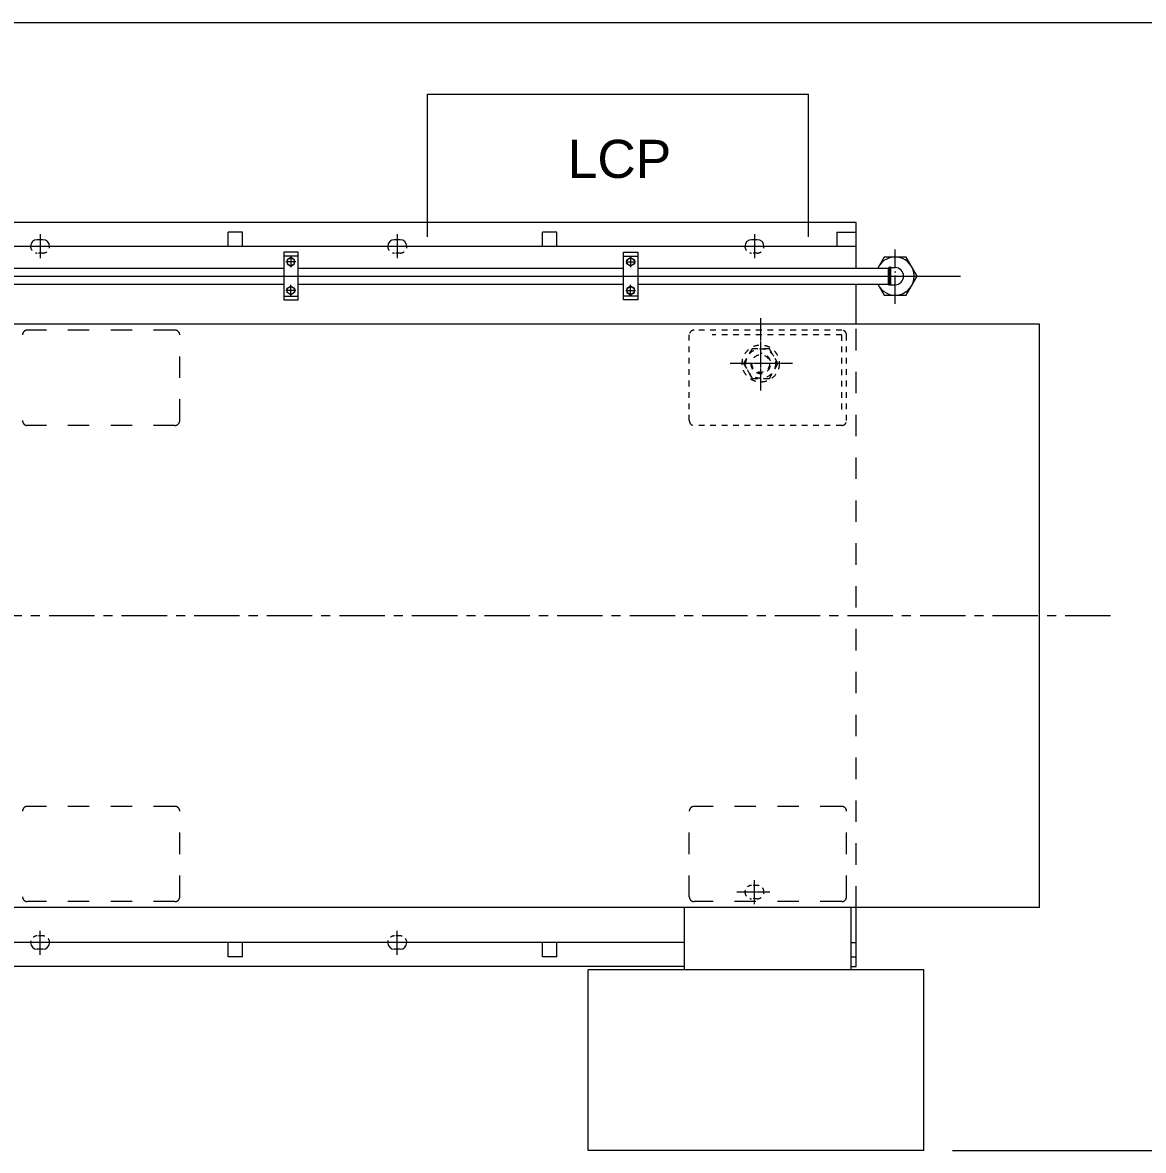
# Model space of a CAD drawing. Header units: inches. Extents: x 36 to 31738, y 79 to 24233.
# Drawn here: x 27002 to 29355, y 6640 to 9008 of the extents above; entities that cross this region are included whole.
import ezdxf

# ---------------------------------------------------------------- set-up
doc = ezdxf.new("R2010")
doc.units = ezdxf.units.IN
doc.header["$MEASUREMENT"] = 0
for name, pattern in [('ACAD_ISO04W100', [30, 24, -3, 0, -3]), ('CENTER', [50.8, 31.75, -6.35, 6.35, -6.35]), ('CHAIN', [0.7087, 0.4724, -0.0591, 0.1181, -0.0591]), ('EB_DASH', [6, 3, -3])]:
    doc.linetypes.add(name, pattern=pattern)
doc.layers.get('Defpoints').update_dxf_attribs({"lineweight": 5})
doc.layers.add('06___ANNOTATIONS', color=7, linetype='Continuous', lineweight=5)
doc.layers.add('CAXA1', color=5, linetype='CENTER', lineweight=5)
doc.styles.add('Roman', font='arial.ttf')
doc.styles.get("Standard").update_dxf_attribs({"font": 'arial.ttf'})
doc.dimstyles.new('ISO-25', dxfattribs={"dimscale": 30, "dimtxt": 1.5, "dimasz": 1.5, "dimexe": 2, "dimexo": 2, "dimtad": 1, "dimtih": 1, "dimtoh": 1, "dimdec": 1, "dimlfac": 0.03937, "dimdsep": 46, "dimtxsty": 'Standard', "dimcen": 2.5, "dimclrd": 7, "dimclre": 7, "dimclrt": 7, "dimadec": 0, "dimazin": 0, "dimtfac": 1, "dimtdec": 1, "dimtmove": 0, "dimatfit": 3, "dimfxl": 1, "dimlwd": 5, "dimlwe": 5, "dimarcsym": 0})

# ---------------------------------------------------------------- blocks, each defined once
blk = doc.blocks.new('*D135')
at = {"color": 7, "linetype": 'Continuous', "lineweight": 5, "transparency": 16777216}
for p, q in [((26959.6, 9008.3), (29708.7, 9008.3)), ((29648.7, 8963.3), (29648.7, 7931.1)), ((29648.7, 6684.8), (29648.7, 7694.3)), ((28954.3, 6639.8), (29708.7, 6639.8))]:
    blk.add_line(p, q, dxfattribs=at)
at = {"color": 7, "transparency": 16777216}
for points in [[(29641.2, 8963.3), (29656.2, 8963.3), (29648.7, 9008.3)], [(29641.2, 6684.8), (29656.2, 6684.8), (29648.7, 6639.8)]]:
    blk.add_solid(points, dxfattribs=at)
at = {"layer": 'Defpoints', "color": 0, "transparency": 16777216}
for p in [(26899.6, 9008.3), (28894.3, 6639.8), (29648.7, 6639.8)]:
    blk.add_point(p, dxfattribs=at)
at = {"color": 7, "lineweight": 5, "transparency": 16777216, "insert": (29648.7, 7812.7), "char_height": 195, "attachment_point": 5, "style": 'Roman'}
blk.add_mtext('93.2', dxfattribs=at)

msp = doc.modelspace()

# ---------------------------------------------------------------- linework, layer by layer
at = {"color": 7, "lineweight": 5}
for p, q in [((27851.82, 8858.23), (28651.82, 8858.23)), ((27851.82, 8558.23), (27851.82, 8858.23)), ((28651.82, 8558.23), (28651.82, 8858.23)), ((28751.82, 8588.28), (25493.8, 8588.28)), ((28751.82, 8492.78), (28751.82, 8588.28)), ((27044.62, 8552.28), (27032.62, 8552.28)), ((27463.62, 8568.28), (27433.62, 8568.28)), ((27433.62, 8538.28), (27433.62, 8568.28)), ((27463.62, 8538.28), (27463.62, 8568.28)), ((27794.62, 8552.28), (27782.62, 8552.28)), ((28123.62, 8568.28), (28093.62, 8568.28)), ((28093.62, 8538.28), (28093.62, 8568.28)), ((28123.62, 8538.28), (28123.62, 8568.28)), ((28544.62, 8552.28), (28532.62, 8552.28)), ((28711.82, 8568.28), (28751.82, 8568.28)), ((28711.82, 8568.28), (28711.82, 8538.28)), ((28751.82, 8538.28), (25556.3, 8538.28)), ((27580.2, 8525.78), (27550.2, 8525.78)), ((27550.2, 8525.78), (27550.2, 8425.78)), ((27580.2, 8517.78), (27550.2, 8517.78)), ((27580.2, 8425.78), (27580.2, 8525.78)), ((28263.62, 8425.78), (28263.62, 8525.78)), ((28263.62, 8525.78), (28293.62, 8525.78)), ((28263.62, 8517.78), (28293.62, 8517.78)), ((28293.62, 8525.78), (28293.62, 8425.78)), ((26866.78, 8492.78), (27550.2, 8492.78)), ((27580.2, 8492.78), (28263.62, 8492.78)), ((28293.62, 8492.78), (28819.8, 8492.78)), ((28821.82, 8489.28), (28819.8, 8492.78)), ((28819.8, 8458.78), (28819.8, 8492.78)), ((28821.82, 8489.28), (28824.97, 8493.78)), ((28821.82, 8475.78), (28821.82, 8489.28)), ((28824.97, 8493.78), (28833.86, 8493.78)), ((28824.97, 8457.78), (28824.97, 8493.78)), ((26866.78, 8458.78), (27550.2, 8458.78)), ((27580.2, 8458.78), (28263.62, 8458.78)), ((28293.62, 8458.78), (28819.8, 8458.78)), ((28751.82, 8374.78), (28751.82, 8458.78)), ((28821.82, 8462.28), (28819.8, 8458.78)), ((28821.82, 8475.78), (28821.82, 8462.28)), ((28821.82, 8462.28), (28824.97, 8457.78)), ((28824.97, 8457.78), (28833.86, 8457.78)), ((27550.2, 8433.78), (27580.2, 8433.78)), ((28293.62, 8433.78), (28263.62, 8433.78)), ((27550.2, 8425.78), (27580.2, 8425.78)), ((28293.62, 8425.78), (28263.62, 8425.78)), ((29136.83, 8374.78), (26974.98, 8374.78)), ((29136.83, 7149.78), (29136.83, 8374.78)), ((29136.83, 7149.78), (26974.98, 7149.78)), ((28391.83, 7019.21), (28391.83, 7149.78)), ((28741.83, 7019.21), (28741.83, 7149.78)), ((28751.82, 7026.28), (28751.82, 7149.78)), ((28391.83, 7076.28), (25610.21, 7076.28)), ((27044.62, 7062.28), (27032.62, 7062.28)), ((27433.62, 7046.28), (27433.62, 7076.28)), ((27463.62, 7046.28), (27463.62, 7076.28)), ((27794.62, 7062.28), (27782.62, 7062.28)), ((28093.62, 7046.28), (28093.62, 7076.28)), ((28123.62, 7046.28), (28123.62, 7076.28)), ((28741.82, 7076.28), (28751.82, 7076.28)), ((27463.62, 7046.28), (27433.62, 7046.28)), ((28123.62, 7046.28), (28093.62, 7046.28)), ((28741.82, 7046.28), (28751.82, 7046.28)), ((28391.83, 7026.28), (25609.24, 7026.28)), ((28189.33, 6639.78), (28189.33, 7019.21)), ((28894.33, 7019.21), (28189.33, 7019.21)), ((28741.83, 7026.28), (28751.82, 7026.28)), ((28894.33, 6639.78), (28894.33, 7019.21)), ((28894.33, 6639.78), (28189.33, 6639.78))]:
    msp.add_line(p, q, dxfattribs=at)
at = {"color": 7, "linetype": 'ACAD_ISO04W100', "lineweight": 5, "ltscale": 2.5}
for p, q in [((27038.62, 8563.8), (27038.62, 8513.49)), ((27788.62, 8563.8), (27788.62, 8513.49)), ((28538.62, 8563.8), (28538.62, 8513.49)), ((28833.86, 8417.34), (28833.86, 8531.86)), ((27575.62, 8505.78), (27554.76, 8505.78)), ((27565.2, 8516.58), (27565.2, 8494.31)), ((28268.2, 8505.78), (28289.07, 8505.78)), ((28278.62, 8516.58), (28278.62, 8494.31)), ((27565.2, 8434.97), (27565.2, 8457.25)), ((28278.62, 8434.97), (28278.62, 8457.25)), ((27575.62, 8445.78), (27554.76, 8445.78)), ((28268.2, 8445.78), (28289.07, 8445.78)), ((27038.62, 7050.75), (27038.62, 7101.06)), ((27788.62, 7050.75), (27788.62, 7101.06))]:
    msp.add_line(p, q, dxfattribs=at)
at = {"color": 7, "linetype": 'EB_DASH', "lineweight": 5, "ltscale": 3}
for p, q in [((27044.62, 8524.28), (27032.62, 8524.28)), ((27794.62, 8524.28), (27782.62, 8524.28)), ((28544.62, 8524.28), (28532.62, 8524.28)), ((28544.62, 7196.28), (28532.62, 7196.28)), ((28544.62, 7168.28), (28532.62, 7168.28)), ((27044.62, 7090.28), (27032.62, 7090.28)), ((27794.62, 7090.28), (27782.62, 7090.28))]:
    msp.add_line(p, q, dxfattribs=at)
at = {"color": 7, "linetype": 'CHAIN', "lineweight": 5, "ltscale": 10}
msp.add_line((26578.22, 8475.78), (28971.09, 8475.78), dxfattribs=at)
at = {"color": 7, "linetype": 'CHAIN', "lineweight": 5, "ltscale": 5}
for p, q in [((28551.83, 8235.62), (28551.83, 8387.28)), ((28618.21, 8292.28), (28487.35, 8292.28)), ((28538.62, 7156.75), (28538.62, 7207.06)), ((28570.67, 7182.28), (28501.8, 7182.28))]:
    msp.add_line(p, q, dxfattribs=at)
at = {"color": 7, "linetype": 'EB_DASH', "lineweight": 5, "ltscale": 15}
for p, q in [((27321.83, 8362.28), (27011.83, 8362.28)), ((28751.82, 7149.78), (28751.82, 8374.78)), ((27331.83, 8172.28), (27331.83, 8352.28)), ((27321.83, 8162.28), (27011.83, 8162.28)), ((27321.83, 7362.28), (27011.83, 7362.28)), ((27331.83, 7172.28), (27331.83, 7352.28)), ((28401.83, 7172.28), (28401.83, 7352.28)), ((28721.83, 7362.28), (28411.83, 7362.28)), ((28731.83, 7172.28), (28731.83, 7352.28)), ((27321.83, 7162.28), (27011.83, 7162.28)), ((28721.83, 7162.28), (28411.83, 7162.28))]:
    msp.add_line(p, q, dxfattribs=at)
at = {"color": 7, "linetype": 'EB_DASH', "lineweight": 5, "ltscale": 4}
for p, q in [((28721.83, 8362.28), (28411.83, 8362.28)), ((28401.83, 8172.28), (28401.83, 8352.28)), ((28721.83, 8352.28), (28450.14, 8352.28)), ((28721.83, 8196.06), (28721.83, 8352.28)), ((28731.83, 8172.28), (28731.83, 8352.28)), ((28721.83, 8162.28), (28411.83, 8162.28))]:
    msp.add_line(p, q, dxfattribs=at)
at = {"color": 7, "lineweight": 5}
for points in [[(27565.2, 8514.78), (27557.41, 8510.28), (27557.41, 8501.28), (27565.2, 8496.78), (27573, 8501.28), (27573, 8510.28)], [(28278.62, 8514.78), (28286.42, 8510.28), (28286.42, 8501.28), (28278.62, 8496.78), (28270.83, 8501.28), (28270.83, 8510.28)], [(27565.2, 8436.78), (27557.41, 8441.28), (27557.41, 8450.28), (27565.2, 8454.78), (27573, 8450.28), (27573, 8441.28)], [(28278.62, 8436.78), (28286.42, 8441.28), (28286.42, 8450.28), (28278.62, 8454.78), (28270.83, 8450.28), (28270.83, 8441.28)]]:
    msp.add_lwpolyline(points, close=True, dxfattribs=at)
msp.add_lwpolyline([(28797.43, 8458.78), (28810.74, 8435.73), (28856.98, 8435.73), (28880.1, 8475.78), (28856.98, 8515.82), (28810.74, 8515.82), (28797.43, 8492.78)], dxfattribs=at)
at = {"color": 7, "linetype": 'EB_DASH', "lineweight": 5, "ltscale": 4}
msp.add_lwpolyline([(28587.83, 8292.28), (28569.83, 8323.45), (28533.83, 8323.45), (28515.83, 8292.28), (28533.83, 8261.1), (28569.83, 8261.1)], close=True, dxfattribs=at)
at = {"color": 7, "lineweight": 5}
for centre in [(27565.2, 8505.78), (28278.62, 8505.78), (27565.2, 8445.78), (28278.62, 8445.78)]:
    msp.add_circle(centre, 7.79, dxfattribs=at)
at = {"color": 7, "linetype": 'EB_DASH', "lineweight": 5, "ltscale": 4}
for radius in [39, 31.18, 18.7]:
    msp.add_circle((28551.83, 8292.28), radius, dxfattribs=at)
at = {"color": 7, "lineweight": 5}
for centre, radius, start, end in [((27032.62, 8538.28), 14, 90, 180), ((27044.62, 8538.28), 14, 0, 90), ((27782.62, 8538.28), 14, 90, 180), ((27794.62, 8538.28), 14, 0, 90), ((28532.62, 8538.28), 14, 90, 180), ((28544.62, 8538.28), 14, 0, 90), ((28833.86, 8475.78), 40.04, 205.12079, 154.87921), ((28822.9, 8490.65), 3.75, 56.35444, 145.53304), ((28833.86, 8475.78), 18, 270, 90), ((28822.9, 8460.9), 3.75, 214.46696, 303.64556), ((27032.62, 7076.28), 14, 180, 270), ((27044.62, 7076.28), 14, 270, 0), ((27782.62, 7076.28), 14, 180, 270), ((27794.62, 7076.28), 14, 270, 0)]:
    msp.add_arc(centre, radius, start, end, dxfattribs=at)
at = {"color": 7, "linetype": 'EB_DASH', "lineweight": 5, "ltscale": 3}
for centre, start, end in [((27032.62, 8538.28), 180, 270), ((27044.62, 8538.28), 270, 0), ((27782.62, 8538.28), 180, 270), ((27794.62, 8538.28), 270, 0), ((28532.62, 8538.28), 180, 270), ((28544.62, 8538.28), 270, 0), ((28532.62, 7182.28), 90, 180), ((28532.62, 7182.28), 180, 270), ((28544.62, 7182.28), 0, 90), ((28544.62, 7182.28), 270, 0), ((27032.62, 7076.28), 90, 180), ((27044.62, 7076.28), 0, 90), ((27782.62, 7076.28), 90, 180), ((27794.62, 7076.28), 0, 90)]:
    msp.add_arc(centre, 14, start, end, dxfattribs=at)
at = {"color": 7, "linetype": 'EB_DASH', "lineweight": 5, "ltscale": 15}
for centre, start, end in [((27011.83, 8352.28), 90, 180), ((27321.83, 8352.28), 0, 90), ((27011.83, 8172.28), 180, 270), ((27321.83, 8172.28), 270, 0), ((27011.83, 7352.28), 90, 180), ((27321.83, 7352.28), 0, 90), ((28411.83, 7352.28), 90, 180), ((28721.83, 7352.28), 0, 90), ((27011.83, 7172.28), 180, 270), ((27321.83, 7172.28), 270, 0), ((28411.83, 7172.28), 180, 270), ((28721.83, 7172.28), 270, 0)]:
    msp.add_arc(centre, 10, start, end, dxfattribs=at)
at = {"color": 7, "linetype": 'EB_DASH', "lineweight": 5, "ltscale": 4}
for centre, radius, start, end in [((28411.83, 8352.28), 10, 90, 180), ((28721.83, 8352.28), 10, 0, 90), ((28551.83, 8292.28), 21, 180, 90), ((28411.83, 8172.28), 10, 180, 270), ((28721.83, 8172.28), 10, 270, 0)]:
    msp.add_arc(centre, radius, start, end, dxfattribs=at)
at = {"layer": 'CAXA1', "linetype": 'CENTER', "lineweight": 5, "ltscale": 3}
msp.add_line((29286.33, 7762.28), (24235.28, 7762.28), dxfattribs=at)

# ---------------------------------------------------------------- texts
at = {"layer": '06___ANNOTATIONS', "color": 7, "linetype": 'Continuous', "lineweight": 5, "insert": (28146.55, 8721.44), "char_height": 80, "width": 4297.3632, "attachment_point": 4, "style": 'Roman'}
msp.add_mtext('LCP', dxfattribs=at)

# ---------------------------------------------------------------- dimensions: what is measured, and where the dimension line sits
at = {"color": 7, "lineweight": 5}
dim = msp.add_linear_dim(base=(29648.73, 6639.78), p1=(26899.62, 9008.28), p2=(28894.33, 6639.78), angle=270, dimstyle='ISO-25', override={"dimtxt": 6.5, "dimpost": '\\X', "dimtxsty": 'Roman', "dimtmove": 1}, dxfattribs=at)
dim.commit()
dim.dimension.update_dxf_attribs({"geometry": '*D135', "text_midpoint": (29648.73, 7812.72), "dimtype": 160})

doc.saveas('drawing.dxf')
